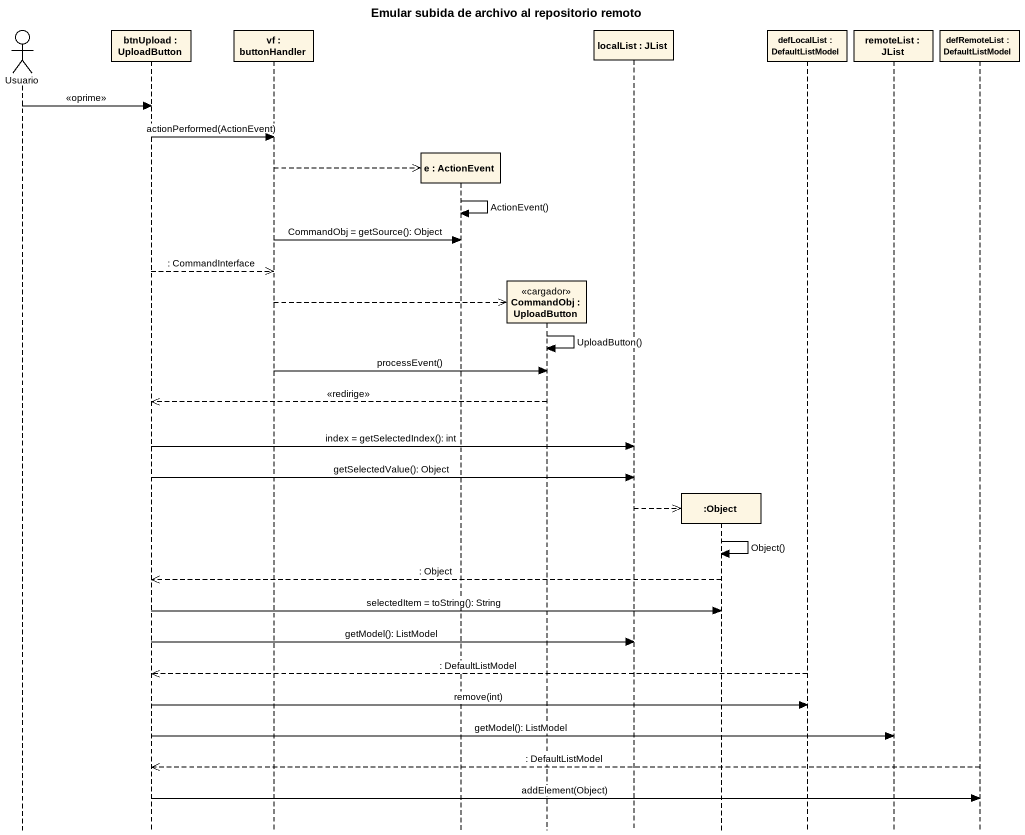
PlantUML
@startuml
title Emular subida de archivo al repositorio remoto
hide footbox
actor Usuario
participant "btnUpload : UploadButton" as btnUpload
participant "vf : buttonHandler" as vf
participant "e : ActionEvent" as e
participant "CommandObj : UploadButton" as CommandObj <<cargador>>
participant "localList : JList" as localList
participant ":Object" as Object_
participant "defLocalList : DefaultListModel" as defLocalList
participant "remoteList : JList" as remoteList
participant "defRemoteList : DefaultListModel" as defRemoteList

Usuario -> btnUpload : <<oprime>>
btnUpload -> vf : actionPerformed(ActionEvent)
vf -->> e **
e -> e : ActionEvent()
vf -> e : CommandObj = getSource(): Object
btnUpload -->> vf : : CommandInterface
vf -->> CommandObj **
CommandObj -> CommandObj : UploadButton()
vf -> CommandObj : processEvent()
CommandObj -->> btnUpload : <<redirige>>
btnUpload -> localList : index = getSelectedIndex(): int
btnUpload -> localList : getSelectedValue(): Object
localList -->> Object_ **
Object_ -> Object_ : Object()
Object_ -->> btnUpload : : Object
btnUpload -> Object_ : selectedItem = toString(): String
btnUpload -> localList : getModel(): ListModel
defLocalList -->> btnUpload : : DefaultListModel
btnUpload -> defLocalList : remove(int)
btnUpload -> remoteList : getModel(): ListModel
defRemoteList -->> btnUpload : : DefaultListModel
btnUpload -> defRemoteList : addElement(Object)
@enduml
